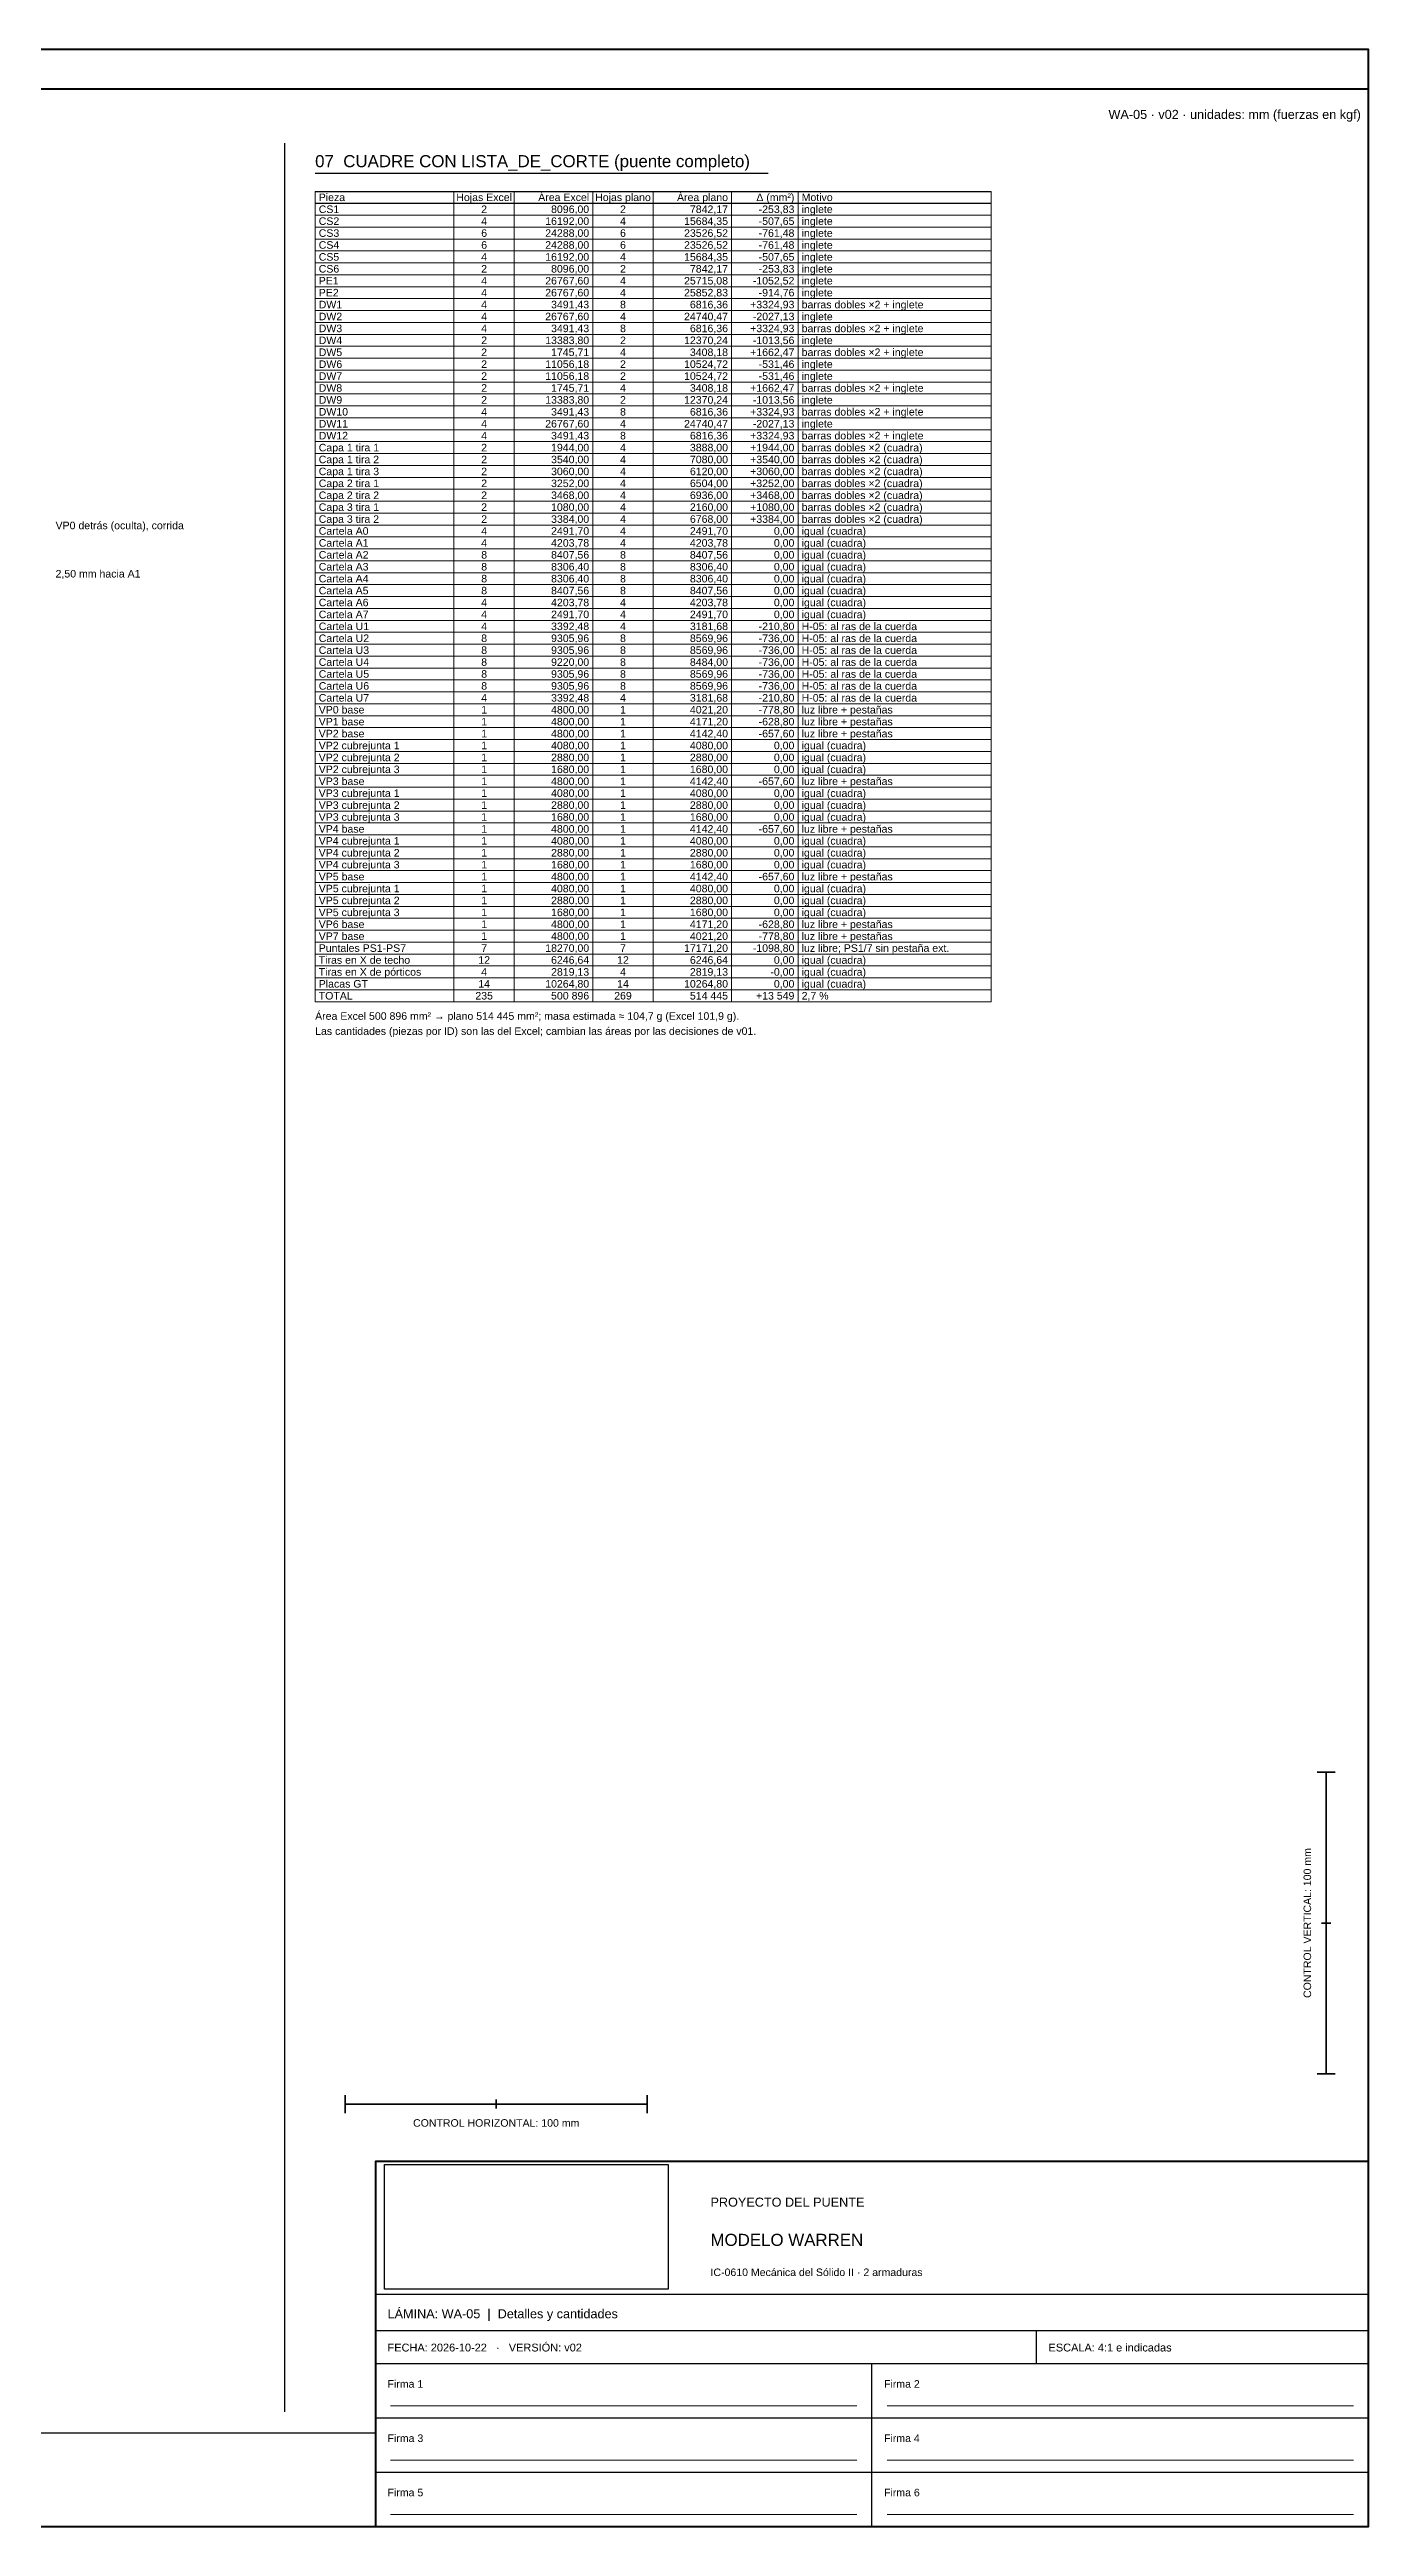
# Model space of a CAD drawing. Header units: millimetres. Extents: x 10 to 1179, y 10 to 831.
# Drawn here: x 742 to 1179, y 10 to 831 of the extents above; entities that cross this region are included whole.
import ezdxf

# ---------------------------------------------------------------- set-up
doc = ezdxf.new("R2010")
doc.units = ezdxf.units.MM
for name, color, linetype, lineweight in [('CAJETIN', 7, 'CONTINUOUS', 30), ('CONTROL', 7, 'CONTINUOUS', 35), ('COTA', 7, 'CONTINUOUS', 13), ('MARCO', 7, 'CONTINUOUS', 40), ('TEXTO', 7, 'CONTINUOUS', 18)]:
    doc.layers.add(name, color=color, linetype=linetype, lineweight=lineweight)
doc.styles.add('PLANO', font='arial.ttf')
picture_1 = doc.add_image_def('image1.png', size_in_pixel=(433, 190))

msp = doc.modelspace()

# ---------------------------------------------------------------- linework, layer by layer
at = {"layer": 'CAJETIN'}
for p, q in [((820, 48), (820, 800)), ((830, 790), (980.06, 790)), ((830, 784), (1054, 784)), ((830, 780.05), (1054, 780.05)), ((850, 87), (1179, 87)), ((850, 75), (1179, 75)), ((1069, 64), (1069, 75)), ((850, 64), (1179, 64)), ((1014.5, 10), (1014.5, 64)), ((850, 46), (1179, 46)), ((10, 41), (850, 41)), ((850, 28), (1179, 28))]:
    msp.add_line(p, q, dxfattribs=at)
at = {"layer": 'CONTROL'}
for p, q in [((1162, 260), (1168, 260)), ((1165, 160), (1165, 260)), ((1163.5, 210), (1166.5, 210)), ((1162, 160), (1168, 160)), ((840, 147), (840, 153)), ((840, 150), (940, 150)), ((890, 148.5), (890, 151.5)), ((940, 147), (940, 153))]:
    msp.add_line(p, q, dxfattribs=at)
at = {"layer": 'COTA'}
for p, q in [((830, 784), (830, 515.4)), ((876, 784), (876, 515.4)), ((896, 784), (896, 515.4)), ((922, 784), (922, 515.4)), ((942, 784), (942, 515.4)), ((968, 784), (968, 515.4)), ((990, 784), (990, 515.4)), ((1054, 784), (1054, 515.4)), ((830, 776.1), (1054, 776.1)), ((830, 772.15), (1054, 772.15)), ((830, 768.2), (1054, 768.2)), ((830, 764.25), (1054, 764.25)), ((830, 760.3), (1054, 760.3)), ((830, 756.35), (1054, 756.35)), ((830, 752.4), (1054, 752.4)), ((830, 748.45), (1054, 748.45)), ((830, 744.5), (1054, 744.5)), ((830, 740.55), (1054, 740.55)), ((830, 736.6), (1054, 736.6)), ((830, 732.65), (1054, 732.65)), ((830, 728.7), (1054, 728.7)), ((830, 724.75), (1054, 724.75)), ((830, 720.8), (1054, 720.8)), ((830, 716.85), (1054, 716.85)), ((830, 712.9), (1054, 712.9)), ((830, 708.95), (1054, 708.95)), ((830, 705), (1054, 705)), ((830, 701.05), (1054, 701.05)), ((830, 697.1), (1054, 697.1)), ((830, 693.15), (1054, 693.15)), ((830, 689.2), (1054, 689.2)), ((830, 685.25), (1054, 685.25)), ((830, 681.3), (1054, 681.3)), ((830, 677.35), (1054, 677.35)), ((830, 673.4), (1054, 673.4)), ((830, 669.45), (1054, 669.45)), ((830, 665.5), (1054, 665.5)), ((830, 661.55), (1054, 661.55)), ((830, 657.6), (1054, 657.6)), ((830, 653.65), (1054, 653.65)), ((830, 649.7), (1054, 649.7)), ((830, 645.75), (1054, 645.75)), ((830, 641.8), (1054, 641.8)), ((830, 637.85), (1054, 637.85)), ((830, 633.9), (1054, 633.9)), ((830, 629.95), (1054, 629.95)), ((830, 626), (1054, 626)), ((830, 622.05), (1054, 622.05)), ((830, 618.1), (1054, 618.1)), ((830, 614.15), (1054, 614.15)), ((830, 610.2), (1054, 610.2)), ((830, 606.25), (1054, 606.25)), ((830, 602.3), (1054, 602.3)), ((830, 598.35), (1054, 598.35)), ((830, 594.4), (1054, 594.4)), ((830, 590.45), (1054, 590.45)), ((830, 586.5), (1054, 586.5)), ((830, 582.55), (1054, 582.55)), ((830, 578.6), (1054, 578.6)), ((830, 574.65), (1054, 574.65)), ((830, 570.7), (1054, 570.7)), ((830, 566.75), (1054, 566.75)), ((830, 562.8), (1054, 562.8)), ((830, 558.85), (1054, 558.85)), ((830, 554.9), (1054, 554.9)), ((830, 550.95), (1054, 550.95)), ((830, 547), (1054, 547)), ((830, 543.05), (1054, 543.05)), ((830, 539.1), (1054, 539.1)), ((830, 535.15), (1054, 535.15)), ((830, 531.2), (1054, 531.2)), ((830, 527.25), (1054, 527.25)), ((830, 523.3), (1054, 523.3)), ((830, 519.35), (1054, 519.35)), ((830, 515.4), (1054, 515.4)), ((855, 50), (1009.5, 50)), ((1019.5, 50), (1174, 50)), ((855, 32), (1009.5, 32)), ((1019.5, 32), (1174, 32)), ((855, 14), (1009.5, 14)), ((1019.5, 14), (1174, 14))]:
    msp.add_line(p, q, dxfattribs=at)
at = {"layer": 'MARCO'}
msp.add_line((10, 818), (1179, 818), dxfattribs=at)
for points in [[(10, 10), (1179, 10), (1179, 831), (10, 831)], [(850, 10), (1179, 10), (1179, 131), (850, 131)]]:
    msp.add_lwpolyline(points, close=True, dxfattribs=at)

# ---------------------------------------------------------------- texts
at = {"layer": 'TEXTO', "style": 'PLANO'}
for s, height, p in [('WA-05 · v02 · unidades: mm (fuerzas en kgf)', 3, (1092.87, 808)), ('07  CUADRE CON LISTA_DE_CORTE (puente completo)', 4, (830, 792)), ('Pieza', 2.5, (831.2, 780.77)), ('Hojas Excel', 2.5, (876.78, 780.77)), ('Área Excel', 2.5, (903.92, 780.77)), ('Hojas plano', 2.5, (922.78, 780.77)), ('Área plano', 2.5, (949.91, 780.77)), ('Δ (mm²)', 2.5, (976.19, 780.77)), ('Motivo', 2.5, (991.2, 780.77)), ('CS1', 2.5, (831.2, 776.82)), ('CS2', 2.5, (831.2, 772.87)), ('4', 2.5, (885.03, 772.87)), ('2', 2.5, (885.03, 776.82)), ('16192,00', 2.5, (906.24, 772.87)), ('8096,00', 2.5, (908.18, 776.82)), ('4', 2.5, (931.03, 772.87)), ('2', 2.5, (931.03, 776.82)), ('15684,35', 2.5, (952.24, 772.87)), ('7842,17', 2.5, (954.18, 776.82)), ('-253,83', 2.5, (976.96, 776.82)), ('-507,65', 2.5, (976.96, 772.87)), ('inglete', 2.5, (991.2, 776.82)), ('inglete', 2.5, (991.2, 772.87)), ('CS3', 2.5, (831.2, 768.92)), ('CS4', 2.5, (831.2, 764.97)), ('CS5', 2.5, (831.2, 761.02)), ('6', 2.5, (885.03, 768.92)), ('6', 2.5, (885.03, 764.97)), ('24288,00', 2.5, (906.24, 768.92)), ('24288,00', 2.5, (906.24, 764.97)), ('16192,00', 2.5, (906.24, 761.02)), ('6', 2.5, (931.03, 768.92)), ('6', 2.5, (931.03, 764.97)), ('23526,52', 2.5, (952.24, 768.92)), ('23526,52', 2.5, (952.24, 764.97)), ('15684,35', 2.5, (952.24, 761.02)), ('-761,48', 2.5, (976.96, 768.92)), ('-761,48', 2.5, (976.96, 764.97)), ('-507,65', 2.5, (976.96, 761.02)), ('inglete', 2.5, (991.2, 768.92)), ('inglete', 2.5, (991.2, 764.97)), ('inglete', 2.5, (991.2, 761.02)), ('CS6', 2.5, (831.2, 757.07)), ('PE1', 2.5, (831.2, 753.12)), ('4', 2.5, (885.03, 761.02)), ('4', 2.5, (885.03, 753.12)), ('2', 2.5, (885.03, 757.07)), ('26767,60', 2.5, (906.24, 753.12)), ('8096,00', 2.5, (908.18, 757.07)), ('4', 2.5, (931.03, 761.02)), ('4', 2.5, (931.03, 753.12)), ('2', 2.5, (931.03, 757.07)), ('25715,08', 2.5, (952.24, 753.12)), ('7842,17', 2.5, (954.18, 757.07)), ('-1052,52', 2.5, (975.02, 753.12)), ('-253,83', 2.5, (976.96, 757.07)), ('inglete', 2.5, (991.2, 757.07)), ('inglete', 2.5, (991.2, 753.12)), ('PE2', 2.5, (831.2, 749.17)), ('DW1', 2.5, (831.2, 745.22)), ('4', 2.5, (885.03, 749.17)), ('4', 2.5, (885.03, 745.22)), ('26767,60', 2.5, (906.24, 749.17)), ('3491,43', 2.5, (908.18, 745.22)), ('4', 2.5, (931.03, 749.17)), ('8', 2.5, (931.03, 745.22)), ('25852,83', 2.5, (952.24, 749.17)), ('6816,36', 2.5, (954.18, 745.22)), ('+3324,93', 2.5, (974.14, 745.22)), ('-914,76', 2.5, (976.96, 749.17)), ('inglete', 2.5, (991.2, 749.17)), ('barras dobles ×2 + inglete', 2.5, (991.2, 745.22)), ('DW2', 2.5, (831.2, 741.27)), ('DW3', 2.5, (831.2, 737.32)), ('4', 2.5, (885.03, 741.27)), ('4', 2.5, (885.03, 737.32)), ('26767,60', 2.5, (906.24, 741.27)), ('3491,43', 2.5, (908.18, 737.32)), ('4', 2.5, (931.03, 741.27)), ('8', 2.5, (931.03, 737.32)), ('24740,47', 2.5, (952.24, 741.27)), ('6816,36', 2.5, (954.18, 737.32)), ('+3324,93', 2.5, (974.14, 737.32)), ('-2027,13', 2.5, (975.02, 741.27)), ('inglete', 2.5, (991.2, 741.27)), ('barras dobles ×2 + inglete', 2.5, (991.2, 737.32)), ('DW4', 2.5, (831.2, 733.37)), ('DW5', 2.5, (831.2, 729.42)), ('2', 2.5, (885.03, 733.37)), ('2', 2.5, (885.03, 729.42)), ('13383,80', 2.5, (906.24, 733.37)), ('1745,71', 2.5, (908.18, 729.42)), ('4', 2.5, (931.03, 729.42)), ('2', 2.5, (931.03, 733.37)), ('12370,24', 2.5, (952.24, 733.37)), ('3408,18', 2.5, (954.18, 729.42)), ('+1662,47', 2.5, (974.14, 729.42)), ('-1013,56', 2.5, (975.02, 733.37)), ('inglete', 2.5, (991.2, 733.37)), ('barras dobles ×2 + inglete', 2.5, (991.2, 729.42)), ('DW6', 2.5, (831.2, 725.47)), ('DW7', 2.5, (831.2, 721.52)), ('2', 2.5, (885.03, 725.47)), ('2', 2.5, (885.03, 721.52)), ('11056,18', 2.5, (906.24, 725.47)), ('11056,18', 2.5, (906.24, 721.52)), ('2', 2.5, (931.03, 725.47)), ('2', 2.5, (931.03, 721.52)), ('10524,72', 2.5, (952.24, 725.47)), ('10524,72', 2.5, (952.24, 721.52)), ('-531,46', 2.5, (976.96, 725.47)), ('-531,46', 2.5, (976.96, 721.52)), ('inglete', 2.5, (991.2, 725.47)), ('inglete', 2.5, (991.2, 721.52)), ('DW8', 2.5, (831.2, 717.57)), ('DW9', 2.5, (831.2, 713.62)), ('2', 2.5, (885.03, 717.57)), ('2', 2.5, (885.03, 713.62)), ('13383,80', 2.5, (906.24, 713.62)), ('1745,71', 2.5, (908.18, 717.57)), ('4', 2.5, (931.03, 717.57)), ('2', 2.5, (931.03, 713.62)), ('12370,24', 2.5, (952.24, 713.62)), ('3408,18', 2.5, (954.18, 717.57)), ('+1662,47', 2.5, (974.14, 717.57)), ('-1013,56', 2.5, (975.02, 713.62)), ('barras dobles ×2 + inglete', 2.5, (991.2, 717.57)), ('inglete', 2.5, (991.2, 713.62)), ('DW10', 2.5, (831.2, 709.67)), ('DW11', 2.5, (831.2, 705.72)), ('4', 2.5, (885.03, 709.67)), ('4', 2.5, (885.03, 705.72)), ('26767,60', 2.5, (906.24, 705.72)), ('3491,43', 2.5, (908.18, 709.67)), ('4', 2.5, (931.03, 705.72)), ('8', 2.5, (931.03, 709.67)), ('24740,47', 2.5, (952.24, 705.72)), ('6816,36', 2.5, (954.18, 709.67)), ('+3324,93', 2.5, (974.14, 709.67)), ('-2027,13', 2.5, (975.02, 705.72)), ('barras dobles ×2 + inglete', 2.5, (991.2, 709.67)), ('inglete', 2.5, (991.2, 705.72)), ('Capa 1 tira 1', 2.5, (831.2, 697.82)), ('DW12', 2.5, (831.2, 701.77)), ('4', 2.5, (885.03, 701.77)), ('2', 2.5, (885.03, 697.82)), ('3491,43', 2.5, (908.18, 701.77)), ('1944,00', 2.5, (908.18, 697.82)), ('4', 2.5, (931.03, 697.82)), ('8', 2.5, (931.03, 701.77)), ('3888,00', 2.5, (954.18, 697.82)), ('6816,36', 2.5, (954.18, 701.77)), ('+3324,93', 2.5, (974.14, 701.77)), ('+1944,00', 2.5, (974.14, 697.82)), ('barras dobles ×2 + inglete', 2.5, (991.2, 701.77)), ('barras dobles ×2 (cuadra)', 2.5, (991.2, 697.82)), ('Capa 1 tira 2', 2.5, (831.2, 693.87)), ('Capa 1 tira 3', 2.5, (831.2, 689.92)), ('2', 2.5, (885.03, 693.87)), ('2', 2.5, (885.03, 689.92)), ('3540,00', 2.5, (908.18, 693.87)), ('3060,00', 2.5, (908.18, 689.92)), ('4', 2.5, (931.03, 693.87)), ('4', 2.5, (931.03, 689.92)), ('7080,00', 2.5, (954.18, 693.87)), ('6120,00', 2.5, (954.18, 689.92)), ('+3540,00', 2.5, (974.14, 693.87)), ('+3060,00', 2.5, (974.14, 689.92)), ('barras dobles ×2 (cuadra)', 2.5, (991.2, 693.87)), ('barras dobles ×2 (cuadra)', 2.5, (991.2, 689.92)), ('Capa 2 tira 1', 2.5, (831.2, 685.97)), ('Capa 2 tira 2', 2.5, (831.2, 682.02)), ('2', 2.5, (885.03, 685.97)), ('2', 2.5, (885.03, 682.02)), ('3252,00', 2.5, (908.18, 685.97)), ('3468,00', 2.5, (908.18, 682.02)), ('4', 2.5, (931.03, 685.97)), ('4', 2.5, (931.03, 682.02)), ('6504,00', 2.5, (954.18, 685.97)), ('6936,00', 2.5, (954.18, 682.02)), ('+3252,00', 2.5, (974.14, 685.97)), ('+3468,00', 2.5, (974.14, 682.02)), ('barras dobles ×2 (cuadra)', 2.5, (991.2, 685.97)), ('barras dobles ×2 (cuadra)', 2.5, (991.2, 682.02)), ('VP0 detrás (oculta), corrida', 2.5, (744, 672)), ('Capa 3 tira 1', 2.5, (831.2, 678.07)), ('Capa 3 tira 2', 2.5, (831.2, 674.12)), ('2', 2.5, (885.03, 678.07)), ('2', 2.5, (885.03, 674.12)), ('3384,00', 2.5, (908.18, 674.12)), ('1080,00', 2.5, (908.18, 678.07)), ('4', 2.5, (931.03, 678.07)), ('4', 2.5, (931.03, 674.12)), ('2160,00', 2.5, (954.18, 678.07)), ('6768,00', 2.5, (954.18, 674.12)), ('+1080,00', 2.5, (974.14, 678.07)), ('+3384,00', 2.5, (974.14, 674.12)), ('barras dobles ×2 (cuadra)', 2.5, (991.2, 678.07)), ('barras dobles ×2 (cuadra)', 2.5, (991.2, 674.12)), ('Cartela A0', 2.5, (831.2, 670.17)), ('Cartela A1', 2.5, (831.2, 666.22)), ('4', 2.5, (885.03, 670.17)), ('4', 2.5, (885.03, 666.22)), ('4203,78', 2.5, (908.18, 666.22)), ('2491,70', 2.5, (908.18, 670.17)), ('4', 2.5, (931.03, 670.17)), ('4', 2.5, (931.03, 666.22)), ('4203,78', 2.5, (954.18, 666.22)), ('2491,70', 2.5, (954.18, 670.17)), ('0,00', 2.5, (982, 670.17)), ('0,00', 2.5, (982, 666.22)), ('igual (cuadra)', 2.5, (991.2, 670.17)), ('igual (cuadra)', 2.5, (991.2, 666.22)), ('2,50 mm hacia A1', 2.5, (744, 656)), ('Cartela A2', 2.5, (831.2, 662.27)), ('Cartela A3', 2.5, (831.2, 658.32)), ('Cartela A4', 2.5, (831.2, 654.37)), ('8', 2.5, (885.03, 662.27)), ('8', 2.5, (885.03, 658.32)), ('8', 2.5, (885.03, 654.37)), ('8407,56', 2.5, (908.18, 662.27)), ('8306,40', 2.5, (908.18, 658.32)), ('8306,40', 2.5, (908.18, 654.37)), ('8', 2.5, (931.03, 662.27)), ('8', 2.5, (931.03, 658.32)), ('8', 2.5, (931.03, 654.37)), ('8407,56', 2.5, (954.18, 662.27)), ('8306,40', 2.5, (954.18, 658.32)), ('8306,40', 2.5, (954.18, 654.37)), ('0,00', 2.5, (982, 662.27)), ('0,00', 2.5, (982, 658.32)), ('0,00', 2.5, (982, 654.37)), ('igual (cuadra)', 2.5, (991.2, 662.27)), ('igual (cuadra)', 2.5, (991.2, 658.32)), ('igual (cuadra)', 2.5, (991.2, 654.37)), ('Cartela A5', 2.5, (831.2, 650.42)), ('Cartela A6', 2.5, (831.2, 646.47)), ('4', 2.5, (885.03, 646.47)), ('8', 2.5, (885.03, 650.42)), ('4203,78', 2.5, (908.18, 646.47)), ('8407,56', 2.5, (908.18, 650.42)), ('4', 2.5, (931.03, 646.47)), ('8', 2.5, (931.03, 650.42)), ('4203,78', 2.5, (954.18, 646.47)), ('8407,56', 2.5, (954.18, 650.42)), ('0,00', 2.5, (982, 650.42)), ('0,00', 2.5, (982, 646.47)), ('igual (cuadra)', 2.5, (991.2, 650.42)), ('igual (cuadra)', 2.5, (991.2, 646.47)), ('Cartela A7', 2.5, (831.2, 642.52)), ('Cartela U1', 2.5, (831.2, 638.57)), ('4', 2.5, (885.03, 642.52)), ('4', 2.5, (885.03, 638.57)), ('3392,48', 2.5, (908.18, 638.57)), ('2491,70', 2.5, (908.18, 642.52)), ('4', 2.5, (931.03, 642.52)), ('4', 2.5, (931.03, 638.57)), ('3181,68', 2.5, (954.18, 638.57)), ('2491,70', 2.5, (954.18, 642.52)), ('-210,80', 2.5, (976.96, 638.57)), ('0,00', 2.5, (982, 642.52)), ('igual (cuadra)', 2.5, (991.2, 642.52)), ('H-05: al ras de la cuerda', 2.5, (991.2, 638.57)), ('Cartela U2', 2.5, (831.2, 634.62)), ('Cartela U3', 2.5, (831.2, 630.67)), ('8', 2.5, (885.03, 634.62)), ('8', 2.5, (885.03, 630.67)), ('9305,96', 2.5, (908.18, 634.62)), ('9305,96', 2.5, (908.18, 630.67)), ('8', 2.5, (931.03, 634.62)), ('8', 2.5, (931.03, 630.67)), ('8569,96', 2.5, (954.18, 634.62)), ('8569,96', 2.5, (954.18, 630.67)), ('-736,00', 2.5, (976.96, 634.62)), ('-736,00', 2.5, (976.96, 630.67)), ('H-05: al ras de la cuerda', 2.5, (991.2, 634.62)), ('H-05: al ras de la cuerda', 2.5, (991.2, 630.67)), ('Cartela U4', 2.5, (831.2, 626.72)), ('Cartela U5', 2.5, (831.2, 622.77)), ('8', 2.5, (885.03, 626.72)), ('8', 2.5, (885.03, 622.77)), ('9220,00', 2.5, (908.18, 626.72)), ('9305,96', 2.5, (908.18, 622.77)), ('8', 2.5, (931.03, 626.72)), ('8', 2.5, (931.03, 622.77)), ('8484,00', 2.5, (954.18, 626.72)), ('8569,96', 2.5, (954.18, 622.77)), ('-736,00', 2.5, (976.96, 626.72)), ('-736,00', 2.5, (976.96, 622.77)), ('H-05: al ras de la cuerda', 2.5, (991.2, 626.72)), ('H-05: al ras de la cuerda', 2.5, (991.2, 622.77)), ('Cartela U6', 2.5, (831.2, 618.82)), ('Cartela U7', 2.5, (831.2, 614.87)), ('4', 2.5, (885.03, 614.87)), ('8', 2.5, (885.03, 618.82)), ('3392,48', 2.5, (908.18, 614.87)), ('9305,96', 2.5, (908.18, 618.82)), ('4', 2.5, (931.03, 614.87)), ('8', 2.5, (931.03, 618.82)), ('3181,68', 2.5, (954.18, 614.87)), ('8569,96', 2.5, (954.18, 618.82)), ('-736,00', 2.5, (976.96, 618.82)), ('-210,80', 2.5, (976.96, 614.87)), ('H-05: al ras de la cuerda', 2.5, (991.2, 618.82)), ('H-05: al ras de la cuerda', 2.5, (991.2, 614.87)), ('VP0 base', 2.5, (831.2, 610.92)), ('VP1 base', 2.5, (831.2, 606.97)), ('1', 2.5, (885.03, 610.92)), ('1', 2.5, (885.03, 606.97)), ('4800,00', 2.5, (908.18, 610.92)), ('4800,00', 2.5, (908.18, 606.97)), ('1', 2.5, (931.03, 610.92)), ('1', 2.5, (931.03, 606.97)), ('4021,20', 2.5, (954.18, 610.92)), ('4171,20', 2.5, (954.18, 606.97)), ('-778,80', 2.5, (976.96, 610.92)), ('-628,80', 2.5, (976.96, 606.97)), ('luz libre + pestañas', 2.5, (991.2, 610.92)), ('luz libre + pestañas', 2.5, (991.2, 606.97)), ('VP2 base', 2.5, (831.2, 603.02)), ('VP2 cubrejunta 1', 2.5, (831.2, 599.07)), ('1', 2.5, (885.03, 603.02)), ('1', 2.5, (885.03, 599.07)), ('4800,00', 2.5, (908.18, 603.02)), ('4080,00', 2.5, (908.18, 599.07)), ('1', 2.5, (931.03, 603.02)), ('1', 2.5, (931.03, 599.07)), ('4142,40', 2.5, (954.18, 603.02)), ('4080,00', 2.5, (954.18, 599.07)), ('-657,60', 2.5, (976.96, 603.02)), ('0,00', 2.5, (982, 599.07)), ('igual (cuadra)', 2.5, (991.2, 599.07)), ('luz libre + pestañas', 2.5, (991.2, 603.02)), ('VP2 cubrejunta 2', 2.5, (831.2, 595.12)), ('VP2 cubrejunta 3', 2.5, (831.2, 591.17)), ('1', 2.5, (885.03, 595.12)), ('1', 2.5, (885.03, 591.17)), ('2880,00', 2.5, (908.18, 595.12)), ('1680,00', 2.5, (908.18, 591.17)), ('1', 2.5, (931.03, 595.12)), ('1', 2.5, (931.03, 591.17)), ('2880,00', 2.5, (954.18, 595.12)), ('1680,00', 2.5, (954.18, 591.17)), ('0,00', 2.5, (982, 595.12)), ('0,00', 2.5, (982, 591.17)), ('igual (cuadra)', 2.5, (991.2, 595.12)), ('igual (cuadra)', 2.5, (991.2, 591.17)), ('VP3 base', 2.5, (831.2, 587.22)), ('VP3 cubrejunta 1', 2.5, (831.2, 583.27)), ('1', 2.5, (885.03, 587.22)), ('1', 2.5, (885.03, 583.27)), ('4800,00', 2.5, (908.18, 587.22)), ('4080,00', 2.5, (908.18, 583.27)), ('1', 2.5, (931.03, 587.22)), ('1', 2.5, (931.03, 583.27)), ('4142,40', 2.5, (954.18, 587.22)), ('4080,00', 2.5, (954.18, 583.27)), ('-657,60', 2.5, (976.96, 587.22)), ('0,00', 2.5, (982, 583.27)), ('igual (cuadra)', 2.5, (991.2, 583.27)), ('luz libre + pestañas', 2.5, (991.2, 587.22)), ('VP3 cubrejunta 2', 2.5, (831.2, 579.32)), ('VP3 cubrejunta 3', 2.5, (831.2, 575.37)), ('1', 2.5, (885.03, 579.32)), ('1', 2.5, (885.03, 575.37)), ('2880,00', 2.5, (908.18, 579.32)), ('1680,00', 2.5, (908.18, 575.37)), ('1', 2.5, (931.03, 579.32)), ('1', 2.5, (931.03, 575.37)), ('2880,00', 2.5, (954.18, 579.32)), ('1680,00', 2.5, (954.18, 575.37)), ('0,00', 2.5, (982, 579.32)), ('0,00', 2.5, (982, 575.37)), ('igual (cuadra)', 2.5, (991.2, 579.32)), ('igual (cuadra)', 2.5, (991.2, 575.37)), ('VP4 base', 2.5, (831.2, 571.42)), ('VP4 cubrejunta 1', 2.5, (831.2, 567.47)), ('1', 2.5, (885.03, 571.42)), ('1', 2.5, (885.03, 567.47)), ('4800,00', 2.5, (908.18, 571.42)), ('4080,00', 2.5, (908.18, 567.47)), ('1', 2.5, (931.03, 571.42)), ('1', 2.5, (931.03, 567.47)), ('4142,40', 2.5, (954.18, 571.42)), ('4080,00', 2.5, (954.18, 567.47)), ('-657,60', 2.5, (976.96, 571.42)), ('0,00', 2.5, (982, 567.47)), ('igual (cuadra)', 2.5, (991.2, 567.47)), ('luz libre + pestañas', 2.5, (991.2, 571.42)), ('VP4 cubrejunta 2', 2.5, (831.2, 563.52)), ('VP4 cubrejunta 3', 2.5, (831.2, 559.57)), ('1', 2.5, (885.03, 563.52)), ('1', 2.5, (885.03, 559.57)), ('2880,00', 2.5, (908.18, 563.52)), ('1680,00', 2.5, (908.18, 559.57)), ('1', 2.5, (931.03, 563.52)), ('1', 2.5, (931.03, 559.57)), ('2880,00', 2.5, (954.18, 563.52)), ('1680,00', 2.5, (954.18, 559.57)), ('0,00', 2.5, (982, 563.52)), ('0,00', 2.5, (982, 559.57)), ('igual (cuadra)', 2.5, (991.2, 563.52)), ('igual (cuadra)', 2.5, (991.2, 559.57)), ('VP5 base', 2.5, (831.2, 555.62)), ('VP5 cubrejunta 1', 2.5, (831.2, 551.67)), ('VP5 cubrejunta 2', 2.5, (831.2, 547.72)), ('1', 2.5, (885.03, 555.62)), ('1', 2.5, (885.03, 551.67)), ('1', 2.5, (885.03, 547.72)), ('4800,00', 2.5, (908.18, 555.62)), ('4080,00', 2.5, (908.18, 551.67)), ('2880,00', 2.5, (908.18, 547.72)), ('1', 2.5, (931.03, 555.62)), ('1', 2.5, (931.03, 551.67)), ('1', 2.5, (931.03, 547.72)), ('4142,40', 2.5, (954.18, 555.62)), ('4080,00', 2.5, (954.18, 551.67)), ('2880,00', 2.5, (954.18, 547.72)), ('-657,60', 2.5, (976.96, 555.62)), ('0,00', 2.5, (982, 551.67)), ('0,00', 2.5, (982, 547.72)), ('igual (cuadra)', 2.5, (991.2, 551.67)), ('igual (cuadra)', 2.5, (991.2, 547.72)), ('luz libre + pestañas', 2.5, (991.2, 555.62)), ('VP5 cubrejunta 3', 2.5, (831.2, 543.77)), ('VP6 base', 2.5, (831.2, 539.82)), ('1', 2.5, (885.03, 543.77)), ('1', 2.5, (885.03, 539.82)), ('4800,00', 2.5, (908.18, 539.82)), ('1680,00', 2.5, (908.18, 543.77)), ('1', 2.5, (931.03, 543.77)), ('1', 2.5, (931.03, 539.82)), ('4171,20', 2.5, (954.18, 539.82)), ('1680,00', 2.5, (954.18, 543.77)), ('-628,80', 2.5, (976.96, 539.82)), ('0,00', 2.5, (982, 543.77)), ('igual (cuadra)', 2.5, (991.2, 543.77)), ('luz libre + pestañas', 2.5, (991.2, 539.82)), ('VP7 base', 2.5, (831.2, 535.87)), ('Puntales PS1-PS7', 2.5, (831.2, 531.92)), ('7', 2.5, (885.03, 531.92)), ('1', 2.5, (885.03, 535.87)), ('18270,00', 2.5, (906.24, 531.92)), ('4800,00', 2.5, (908.18, 535.87)), ('7', 2.5, (931.03, 531.92)), ('1', 2.5, (931.03, 535.87)), ('17171,20', 2.5, (952.24, 531.92)), ('4021,20', 2.5, (954.18, 535.87)), ('-1098,80', 2.5, (975.02, 531.92)), ('-778,80', 2.5, (976.96, 535.87)), ('luz libre + pestañas', 2.5, (991.2, 535.87)), ('luz libre; PS1/7 sin pestaña ext.', 2.5, (991.2, 531.92)), ('Tiras en X de techo', 2.5, (831.2, 527.97)), ('Tiras en X de pórticos', 2.5, (831.2, 524.02)), ('12', 2.5, (884.06, 527.97)), ('4', 2.5, (885.03, 524.02)), ('2819,13', 2.5, (908.18, 524.02)), ('6246,64', 2.5, (908.18, 527.97)), ('12', 2.5, (930.06, 527.97)), ('4', 2.5, (931.03, 524.02)), ('2819,13', 2.5, (954.18, 524.02)), ('6246,64', 2.5, (954.18, 527.97)), ('-0,00', 2.5, (980.84, 524.02)), ('0,00', 2.5, (982, 527.97)), ('igual (cuadra)', 2.5, (991.2, 527.97)), ('igual (cuadra)', 2.5, (991.2, 524.02)), ('TOTAL', 2.5, (831.2, 516.12)), ('Placas GT', 2.5, (831.2, 520.07)), ('235', 2.5, (883.09, 516.12)), ('14', 2.5, (884.06, 520.07)), ('10264,80', 2.5, (906.24, 520.07)), ('500 896', 2.5, (908.18, 516.12)), ('269', 2.5, (929.09, 516.12)), ('14', 2.5, (930.06, 520.07)), ('10264,80', 2.5, (952.24, 520.07)), ('514 445', 2.5, (954.18, 516.12)), ('+13 549', 2.5, (976.08, 516.12)), ('0,00', 2.5, (982, 520.07)), ('2,7 %', 2.5, (991.2, 516.12)), ('igual (cuadra)', 2.5, (991.2, 520.07)), ('Área Excel 500 896 mm² → plano 514 445 mm²; masa estimada ≈ 104,7 g (Excel 101,9 g).', 2.5, (830, 509.4)), ('Las cantidades (piezas por ID) son las del Excel; cambian las áreas por las decisiones de v01.', 2.5, (830, 504.4)), ('CONTROL HORIZONTAL: 100 mm', 2.5, (862.45, 142.5)), ('PROYECTO DEL PUENTE', 3, (961, 116)), ('MODELO WARREN', 4, (961, 103)), ('IC-0610 Mecánica del Sólido II · 2 armaduras', 2.5, (961, 93)), ('LÁMINA: WA-05  |  Detalles y cantidades', 3, (854, 79)), ('FECHA: 2026-10-22   ·   VERSIÓN: v02', 2.6, (854, 68)), ('ESCALA: 4:1 e indicadas', 2.6, (1073, 68)), ('Firma 1', 2.5, (854, 56)), ('Firma 2', 2.5, (1018.5, 56)), ('Firma 3', 2.5, (854, 38)), ('Firma 4', 2.5, (1018.5, 38)), ('Firma 5', 2.5, (854, 20)), ('Firma 6', 2.5, (1018.5, 20))]:
    msp.add_text(s, height=height, dxfattribs=at).set_placement(p)
msp.add_text('CONTROL VERTICAL: 100 mm', height=2.5, rotation=90, dxfattribs=at).set_placement((1160, 185.17))

# ---------------------------------------------------------------- pictures from other files: only their frames are drawn
at = {"layer": 'CAJETIN'}
image = msp.add_image(picture_1, insert=(853, 88.7), size_in_units=(94, 41.25), dxfattribs=at)

doc.saveas('drawing.dxf')
